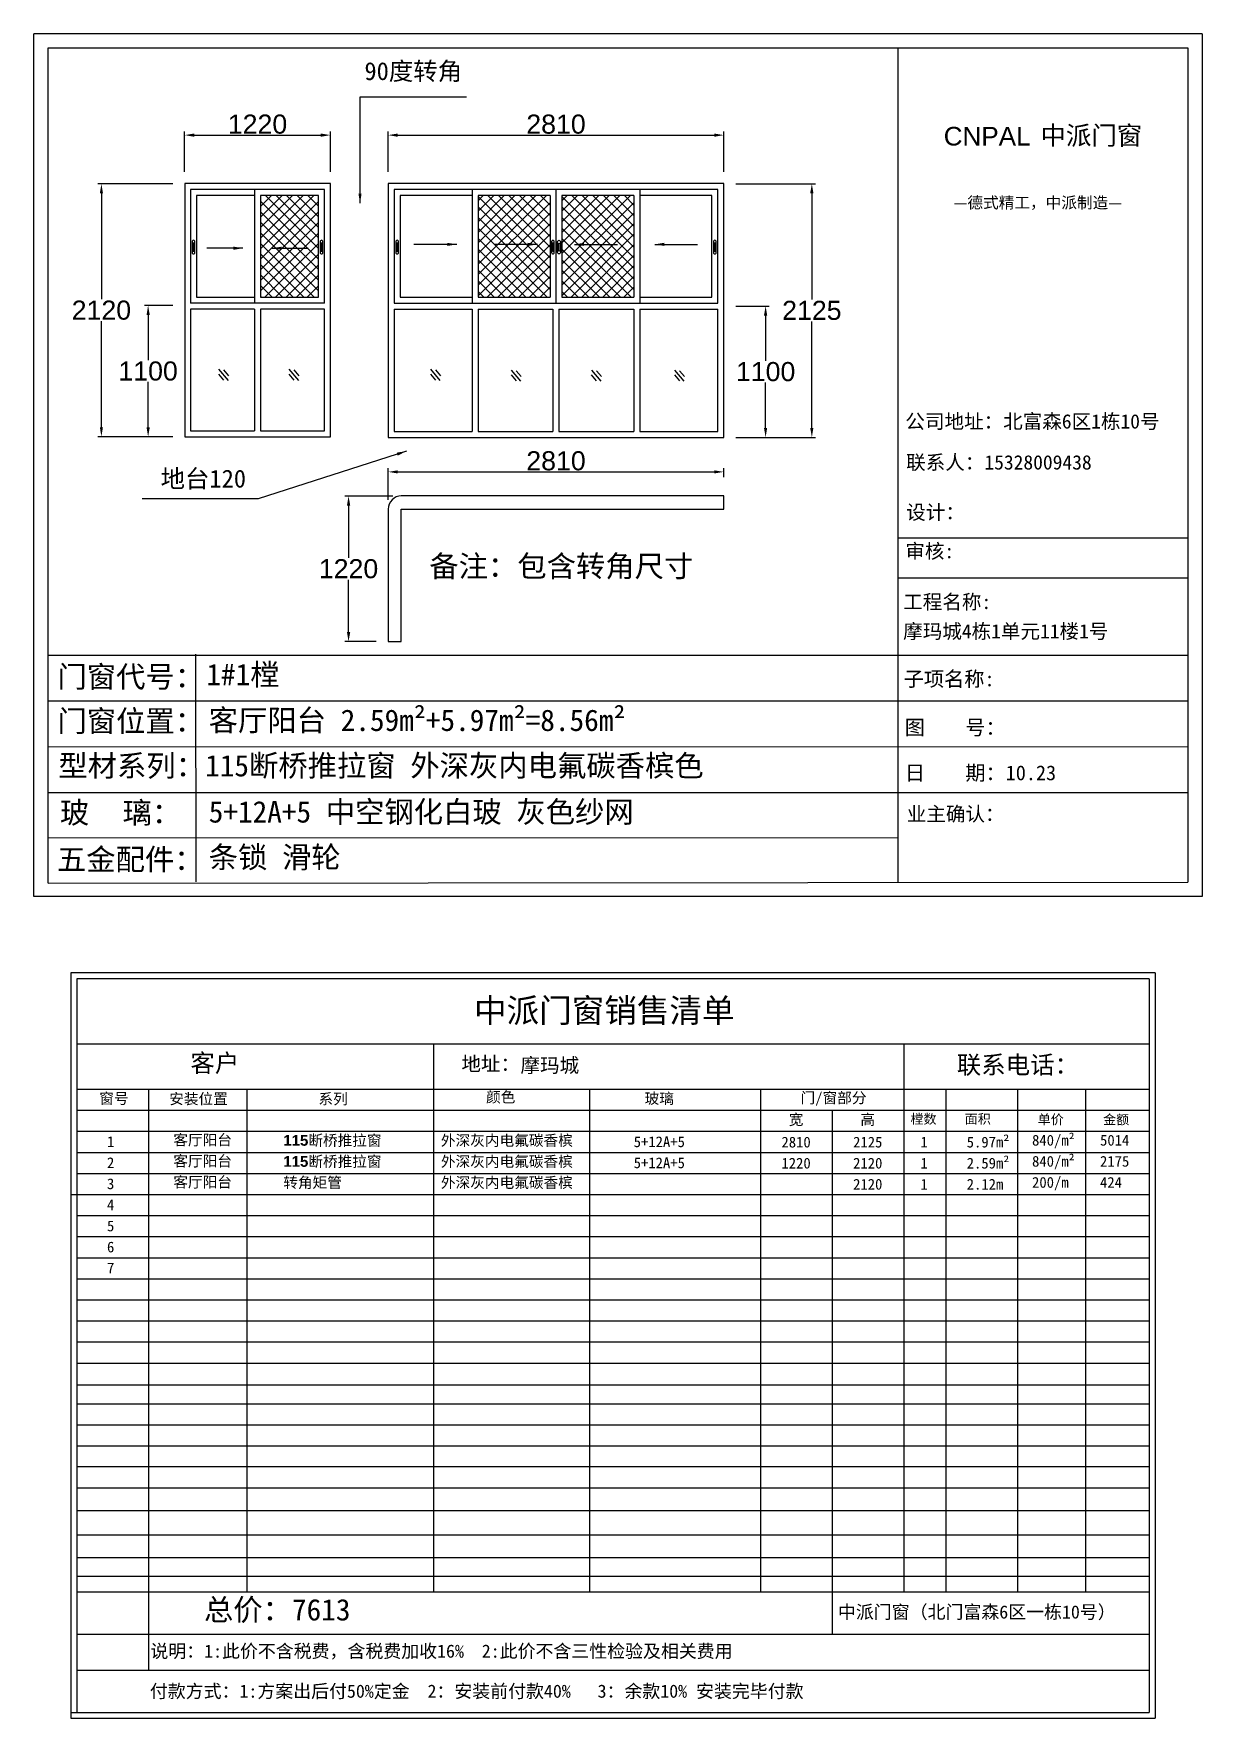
# Model space of a CAD drawing. Header units: inches. Extents: x -138455 to 599497, y -747149 to 13167.
# Drawn here: x 186478 to 196262, y -316519 to -302408 of the extents above; entities that cross this region are included whole.
import ezdxf

# ---------------------------------------------------------------- set-up
doc = ezdxf.new("R2010")
doc.units = ezdxf.units.IN
doc.header["$MEASUREMENT"] = 0
doc.header["$PDMODE"] = 35
doc.header["$PDSIZE"] = -3
doc.layers.add('0 @ 1', color=7, linetype='Continuous')
doc.styles.add('Annotative', font='arialbd.ttf')
doc.styles.add('MtXpl_', font='')
doc.styles.get("Standard").update_dxf_attribs({"font": 'arial.ttf'})
doc.styles.get('MtXpl_').set_extended_font_data('SimSun')
doc.dimstyles.get("Standard").update_dxf_attribs({"dimtxt": 80, "dimasz": 70, "dimexe": 40, "dimexo": 80, "dimgap": 0, "dimtad": 1, "dimtih": 1, "dimtoh": 1, "dimdec": 0, "dimzin": 0, "dimdsep": 46, "dimtxsty": 'Standard', "dimcen": 0.09, "dimadec": 0, "dimazin": 0, "dimtfac": 1, "dimtdec": 0, "dimtofl": 0, "dimtmove": 0, "dimatfit": 3, "dimfxl": 0, "dimtolj": 1, "dimtzin": 0, "dimarcsym": 0})
pattern_1 = [(45, (0, 355.72), (-44.194174, 44.194174), []), (135, (0, 355.72), (-44.194174, -44.194174), [])]

# ---------------------------------------------------------------- blocks, each defined once
blk = doc.blocks.new('*D2039')
at = {"color": 0, "lineweight": -2, "transparency": 16777216}
for p, q in [((187642, -303664), (187015, -303664)), ((187045, -303744), (187045, -304632)), ((187045, -305704), (187045, -304815)), ((187642, -305784), (187015, -305784))]:
    blk.add_line(p, q, dxfattribs=at)
at = {"color": 0, "transparency": 16777216}
for points in [[(187032, -303744), (187058, -303744), (187045, -303664)], [(187032, -305704), (187058, -305704), (187045, -305784)]]:
    blk.add_solid(points, dxfattribs=at)
at = {"layer": 'Defpoints', "color": 0, "transparency": 16777216}
for p in [(187742, -303664), (187045, -305784), (187742, -305784)]:
    blk.add_point(p, dxfattribs=at)
at = {"color": 0, "transparency": 16777216, "insert": (187045, -304724), "char_height": 160, "attachment_point": 5}
blk.add_mtext('\\A1;2120', dxfattribs=at)
blk = doc.blocks.new('*D2040')
at = {"color": 0, "lineweight": -2, "transparency": 16777216}
for p, q in [((187742, -303564), (187742, -303227)), ((188962, -303564), (188962, -303227)), ((187822, -303257), (188882, -303257))]:
    blk.add_line(p, q, dxfattribs=at)
at = {"color": 0, "transparency": 16777216}
for points in [[(187822, -303244), (187822, -303271), (187742, -303257)], [(188882, -303244), (188882, -303271), (188962, -303257)]]:
    blk.add_solid(points, dxfattribs=at)
at = {"layer": 'Defpoints', "color": 0, "transparency": 16777216}
for p in [(188962, -303257), (187742, -303664), (188962, -303664)]:
    blk.add_point(p, dxfattribs=at)
at = {"color": 0, "transparency": 16777216, "insert": (188352, -303166), "char_height": 160, "attachment_point": 5}
blk.add_mtext('\\A1;1220', dxfattribs=at)
blk = doc.blocks.new('*D2041')
at = {"color": 0, "lineweight": -2, "transparency": 16777216}
for p, q in [((189446, -303564), (189446, -303227)), ((192256, -303564), (192256, -303227)), ((189526, -303257), (192176, -303257))]:
    blk.add_line(p, q, dxfattribs=at)
at = {"color": 0, "transparency": 16777216}
for points in [[(189526, -303244), (189526, -303271), (189446, -303257)], [(192176, -303244), (192176, -303271), (192256, -303257)]]:
    blk.add_solid(points, dxfattribs=at)
at = {"layer": 'Defpoints', "color": 0, "transparency": 16777216}
for p in [(192256, -303257), (189446, -303664), (192256, -303664)]:
    blk.add_point(p, dxfattribs=at)
at = {"color": 0, "transparency": 16777216, "insert": (190851, -303166), "char_height": 160, "attachment_point": 5}
blk.add_mtext('\\A1;2810', dxfattribs=at)
blk = doc.blocks.new('*D2042')
at = {"color": 0, "lineweight": -2, "transparency": 16777216}
for p, q in [((192356, -303664), (193023, -303664)), ((192993, -303744), (192993, -304634)), ((192993, -305709), (192993, -304818)), ((192356, -305789), (193023, -305789))]:
    blk.add_line(p, q, dxfattribs=at)
at = {"color": 0, "transparency": 16777216}
for points in [[(192979, -303744), (193006, -303744), (192993, -303664)], [(192979, -305709), (193006, -305709), (192993, -305789)]]:
    blk.add_solid(points, dxfattribs=at)
at = {"layer": 'Defpoints', "color": 0, "transparency": 16777216}
for p in [(192256, -303664), (192256, -305789), (192993, -305789)]:
    blk.add_point(p, dxfattribs=at)
at = {"color": 0, "transparency": 16777216, "insert": (192993, -304726), "char_height": 160, "attachment_point": 5}
blk.add_mtext('\\A1;2125', dxfattribs=at)
blk = doc.blocks.new('123as')
at = {"color": 0}
for p, q in [((90189, 51387), (90252, 51462)), ((90194, 51330), (90312, 51470)), ((90251, 51335), (90314, 51410))]:
    blk.add_line(p, q, dxfattribs=at)
blk = doc.blocks.new('*D2043')
at = {"color": 0, "lineweight": -2, "transparency": 16777216}
for p, q in [((192356, -304689), (192636, -304689)), ((192606, -304769), (192606, -305147)), ((192606, -305709), (192606, -305330)), ((192356, -305789), (192636, -305789))]:
    blk.add_line(p, q, dxfattribs=at)
at = {"color": 0, "transparency": 16777216}
for points in [[(192592, -304769), (192619, -304769), (192606, -304689)], [(192592, -305709), (192619, -305709), (192606, -305789)]]:
    blk.add_solid(points, dxfattribs=at)
at = {"layer": 'Defpoints', "color": 0, "transparency": 16777216}
for p in [(192256, -304689), (192256, -305789), (192606, -305789)]:
    blk.add_point(p, dxfattribs=at)
at = {"color": 0, "transparency": 16777216, "insert": (192606, -305239), "char_height": 160, "attachment_point": 5}
blk.add_mtext('\\A1;1100', dxfattribs=at)
blk = doc.blocks.new('123z')
at = {"color": 0}
for points in [[(94078, 52755), (94078, 52755, 0.414214), (94088, 52765), (94088, 52845, 0.414214), (94078, 52855), (94078, 52855, 0.414214), (94068, 52845), (94068, 52765, 0.414214)], [(94078, 52775), (94078, 52775, 0.414214), (94083, 52780), (94083, 52830, 0.414214), (94078, 52835), (94078, 52835, 0.414214), (94073, 52830), (94073, 52780, 0.414214)]]:
    blk.add_lwpolyline(points, format="xyb", close=True, dxfattribs=at)
blk = doc.blocks.new('*D2044')
at = {"color": 0, "lineweight": -2, "transparency": 16777216}
for p, q in [((187642, -304684), (187406, -304684)), ((187436, -304764), (187436, -305142)), ((187436, -305704), (187436, -305325)), ((187642, -305784), (187406, -305784))]:
    blk.add_line(p, q, dxfattribs=at)
at = {"color": 0, "transparency": 16777216}
for points in [[(187423, -304764), (187450, -304764), (187436, -304684)], [(187423, -305704), (187450, -305704), (187436, -305784)]]:
    blk.add_solid(points, dxfattribs=at)
at = {"layer": 'Defpoints', "color": 0, "transparency": 16777216}
for p in [(187742, -304684), (187436, -305784), (187742, -305784)]:
    blk.add_point(p, dxfattribs=at)
at = {"color": 0, "transparency": 16777216, "insert": (187436, -305234), "char_height": 160, "attachment_point": 5}
blk.add_mtext('\\A1;1100', dxfattribs=at)
blk = doc.blocks.new('*D2045')
at = {"color": 0, "lineweight": -2, "transparency": 16777216}
for p, q in [((189446, -306313), (189446, -306048)), ((192256, -306122), (192256, -306048)), ((189526, -306078), (192176, -306078))]:
    blk.add_line(p, q, dxfattribs=at)
at = {"color": 0, "transparency": 16777216}
for points in [[(189526, -306065), (189526, -306091), (189446, -306078)], [(192176, -306065), (192176, -306091), (192256, -306078)]]:
    blk.add_solid(points, dxfattribs=at)
at = {"layer": 'Defpoints', "color": 0, "transparency": 16777216}
for p in [(192256, -306078), (192256, -306222), (189446, -306413)]:
    blk.add_point(p, dxfattribs=at)
at = {"color": 0, "transparency": 16777216, "insert": (190851, -305986), "char_height": 160, "attachment_point": 5}
blk.add_mtext('\\A1;2810', dxfattribs=at)
blk = doc.blocks.new('*D2046')
at = {"color": 0, "lineweight": -2, "transparency": 16777216}
for p, q in [((189486, -306280), (189084, -306280)), ((189114, -306360), (189114, -306798)), ((189114, -307420), (189114, -306982)), ((189346, -307500), (189084, -307500))]:
    blk.add_line(p, q, dxfattribs=at)
at = {"color": 0, "transparency": 16777216}
for points in [[(189101, -306360), (189128, -306360), (189114, -306280)], [(189101, -307420), (189128, -307420), (189114, -307500)]]:
    blk.add_solid(points, dxfattribs=at)
at = {"layer": 'Defpoints', "color": 0, "transparency": 16777216}
for p in [(189586, -306280), (189114, -307500), (189446, -307500)]:
    blk.add_point(p, dxfattribs=at)
at = {"color": 0, "transparency": 16777216, "insert": (189114, -306890), "char_height": 160, "attachment_point": 5}
blk.add_mtext('\\A1;1220', dxfattribs=at)

msp = doc.modelspace()

# ---------------------------------------------------------------- hatches: boundary and pattern name
h = msp.add_hatch()
h.set_pattern_fill('ANSI37', color=256, scale=500)
h.set_pattern_definition(pattern_1)
h.paths.add_polyline_path([(188377.1, -304613.7), (188862.1, -304613.7), (188862.1, -303763.7), (188377.1, -303763.7)])
h = msp.add_hatch()
h.set_pattern_fill('ANSI37', color=256, scale=500)
h.set_pattern_definition([(45, (-702.5, 355.72), (-44.194174, 44.194174), []), (135, (-702.5, 355.72), (-44.194174, -44.194174), [])])
h.paths.add_polyline_path([(190800.7, -303763.7), (190198.2, -303763.7), (190198.2, -304613.7), (190800.7, -304613.7)])
h = msp.add_hatch()
h.set_pattern_fill('ANSI37', color=256, scale=500)
h.set_pattern_definition(pattern_1)
h.paths.add_polyline_path([(191503.2, -303763.7), (190900.7, -303763.7), (190900.7, -304613.7), (191503.2, -304613.7)])

# ---------------------------------------------------------------- linework, layer by layer
for p, q in [((196261.6, -302407.5), (186478.2, -302407.5)), ((186478.2, -309634.9), (186478.2, -302407.5)), ((186598.3, -302527.1), (196142, -302527.1)), ((186598.3, -309521.7), (186598.3, -302527.1)), ((193713.6, -302527.1), (193713.6, -309515.4)), ((196142, -302527.1), (196142, -309515)), ((196261.6, -302407.5), (196261.6, -309634.9)), ((188962.1, -303663.7), (187742.1, -303663.7)), ((187742.1, -303663.7), (187742.1, -305783.7)), ((188962.1, -305783.7), (188962.1, -303663.7)), ((192255.7, -303663.7), (189445.7, -303663.7)), ((189445.7, -303663.7), (189445.7, -305788.7)), ((192255.7, -305788.7), (192255.7, -303663.7)), ((188327.1, -303713.7), (188327.1, -304663.7)), ((188377.1, -303763.7), (188377.1, -304613.7)), ((192205.7, -303713.7), (189495.7, -303713.7)), ((189495.7, -303713.7), (189495.7, -304663.7)), ((189545.7, -303763.7), (189545.7, -304613.7)), ((190148.2, -303763.7), (189545.7, -303763.7)), ((190148.2, -303713.7), (190148.2, -304663.7)), ((190800.7, -303763.7), (190198.2, -303763.7)), ((190198.2, -303763.7), (190198.2, -304613.7)), ((190800.7, -303763.7), (190800.7, -304613.7)), ((190850.7, -303713.7), (190850.7, -304663.7)), ((190900.7, -303763.7), (190900.7, -304613.7)), ((191503.2, -303763.7), (190900.7, -303763.7)), ((191503.2, -303763.7), (191503.2, -304613.7)), ((191553.2, -303713.7), (191553.2, -304663.7)), ((192155.7, -303763.7), (191553.2, -303763.7)), ((192155.7, -304613.7), (192155.7, -303763.7)), ((192205.7, -304663.7), (192205.7, -303713.7)), ((189545.7, -304613.7), (190148.2, -304613.7)), ((190198.2, -304613.7), (190800.7, -304613.7)), ((190900.7, -304613.7), (191503.2, -304613.7)), ((191553.2, -304613.7), (192155.7, -304613.7)), ((188912.1, -304663.7), (187792.1, -304663.7)), ((188327.1, -304713.7), (187792.1, -304713.7)), ((188327.1, -304713.7), (188327.1, -305733.7)), ((188912.1, -304713.7), (188377.1, -304713.7)), ((188377.1, -304713.7), (188377.1, -305733.7)), ((189495.7, -304663.7), (192205.7, -304663.7)), ((189495.7, -304713.7), (190148.2, -304713.7)), ((189495.7, -304713.7), (189495.7, -305738.7)), ((190148.2, -304713.7), (190148.2, -305738.7)), ((190198.2, -304713.7), (190198.2, -305738.7)), ((190198.2, -304713.7), (190825.7, -304713.7)), ((190825.7, -304713.7), (190825.7, -305738.7)), ((190875.7, -304713.7), (190875.7, -305738.7)), ((190875.7, -304713.7), (191503.2, -304713.7)), ((191503.2, -304713.7), (191503.2, -305738.7)), ((191553.2, -304713.7), (191553.2, -305738.7)), ((191553.2, -304713.7), (192205.7, -304713.7)), ((192205.7, -305738.7), (192205.7, -304713.7)), ((187742.1, -305783.7), (188962.1, -305783.7)), ((189495.7, -305738.7), (190148.2, -305738.7)), ((190198.2, -305738.7), (190825.7, -305738.7)), ((190875.7, -305738.7), (191503.2, -305738.7)), ((191553.2, -305738.7), (192205.7, -305738.7)), ((189445.7, -305788.7), (192255.7, -305788.7)), ((193713.6, -306629.8), (196142, -306629.8)), ((193713.6, -306966.1), (196142, -306966.1)), ((186597, -307614), (196142, -307614)), ((187834.1, -307604.6), (187834.6, -309513.1)), ((186597.3, -307997.1), (196142, -307994.5)), ((186597.5, -308380.4), (196142, -308377.8)), ((186597.8, -308763.9), (196142, -308763.9)), ((186598, -309144.3), (193713.6, -309140.9)), ((186598.3, -309521.7), (196142, -309515)), ((196261.6, -309634.9), (186478.2, -309634.9)), ((195867.9, -310275), (186788.7, -310275)), ((186788.7, -310275), (186788.7, -316518.5)), ((195867.9, -310275), (195867.9, -316518.5)), ((195817.9, -310325), (186838.7, -310325)), ((186838.7, -310325), (186838.7, -316468.5)), ((195817.9, -310325), (195817.9, -316468.5)), ((195817.9, -310871.4), (186838.7, -310871.4)), ((189824.5, -310871.4), (189824.5, -314236.4)), ((193762.9, -310871.4), (193762.9, -315460)), ((186838.7, -311248.4), (195817.9, -311248.4)), ((187438.7, -311248.4), (187438.7, -313542.5)), ((188263.2, -311248.4), (188263.2, -315460)), ((191132, -311248.4), (191132, -315460)), ((192562.9, -311248.4), (192562.9, -315460)), ((194114, -311248.4), (194114, -315460)), ((194714, -311248.4), (194714, -312836.6)), ((195283.3, -311248.4), (195283.3, -315460)), ((186838.7, -311424.9), (195817.9, -311424.9)), ((193162.9, -311424.9), (193162.9, -315460)), ((186838.7, -311601.3), (195817.9, -311601.3)), ((186838.7, -311777.8), (195817.9, -311777.8)), ((186838.7, -311954.3), (195817.9, -311954.3)), ((186788.7, -312130.8), (195817.9, -312130.8)), ((186838.7, -312307.2), (195817.9, -312307.2)), ((186838.7, -312483.7), (195817.9, -312483.7)), ((186838.7, -312660.2), (195817.9, -312660.2)), ((186838.7, -312836.6), (195817.9, -312836.6)), ((194714, -312836.6), (194714, -315460)), ((186838.7, -313013.1), (195817.9, -313013.1)), ((186838.7, -313189.6), (195817.9, -313189.6)), ((186838.7, -313366.1), (195817.9, -313366.1)), ((186838.7, -313542.5), (195817.9, -313542.5)), ((187438.7, -313542.5), (187438.7, -316116.5)), ((186838.7, -313724.3), (195817.9, -313724.3)), ((186838.7, -313883.4), (195817.9, -313883.4)), ((186838.7, -314059.9), (195817.9, -314059.9)), ((186838.7, -314236.4), (195817.9, -314236.4)), ((186838.7, -314236.4), (195817.9, -314236.4)), ((189824.5, -314236.4), (189824.5, -315460)), ((186838.7, -314409.8), (195817.9, -314409.8)), ((186838.7, -314588.1), (195817.9, -314588.1)), ((186838.7, -314778.7), (195817.9, -314778.7)), ((186838.7, -314980.5), (195817.9, -314980.5)), ((186838.7, -315171.2), (195817.9, -315171.2)), ((186838.7, -315327), (195817.9, -315327)), ((186838.7, -315460), (195817.9, -315460)), ((193162.9, -315460), (193162.9, -315812.9)), ((186838.7, -315812.9), (195817.9, -315812.9)), ((186838.7, -316116.5), (195817.9, -316116.5)), ((186788.7, -316468.5), (195817.9, -316468.5)), ((186788.7, -316518.5), (195867.9, -316518.5))]:
    msp.add_line(p, q)
for points in [[(188912.1, -304663.7), (188912.1, -303713.7), (187792.1, -303713.7), (187792.1, -304663.7)], [(188327.1, -303763.7), (187842.1, -303763.7), (187842.1, -304613.7), (188327.1, -304613.7)], [(188377.1, -304613.7), (188862.1, -304613.7), (188862.1, -303763.7), (188377.1, -303763.7)], [(187792.1, -304713.7), (187792.1, -305733.7), (188327.1, -305733.7)], [(188377.1, -305733.7), (188912.1, -305733.7), (188912.1, -304713.7)]]:
    msp.add_lwpolyline(points)
msp.add_lwpolyline([(189555.7, -306279.9, 0.4142136), (189445.7, -306389.9), (189445.7, -307499.9), (189555.7, -307499.9), (189555.7, -306389.9), (192255.7, -306389.9), (192255.7, -306279.9), (189555.7, -306279.9)], format="xyb")

# ---------------------------------------------------------------- block references
for name, p, xscale, yscale, zscale in [('123z', (80711.9, -364311.5), 1.138461538461538, 1.138461538461538, 1.138461538461538), ('123z', (81784.1, -364311.5), 1.138461538461538, 1.138461538461538, 1.138461538461538), ('123z', (82417.1, -364311.5), 1.138461538461538, 1.138461538461538, 1.138461538461538), ('123z', (83721.2, -364311.5), 1.138461538461538, 1.138461538461538, 1.138461538461538), ('123z', (297980.3, -364311.5), -1.138461538461538, 1.138461538461538, 1.138461538461538), ('123z', (85076.6, -364311.5), 1.138461538461538, 1.138461538461538, 1.138461538461538), ('123as', (248398.4, -339624), -0.6684526412304121, 0.6684526412304121, 0.6684526412304121), ('123as', (248987, -339624), -0.6684526412304121, 0.6684526412304121, 0.6684526412304121), ('123as', (250172.7, -339624), -0.6684526412304121, 0.6684526412304121, 0.6684526412304121), ('123as', (250847.7, -339630.1), -0.6684526412304121, 0.6684526412304121, 0.6684526412304121), ('123as', (251519.8, -339630.1), -0.6684526412304121, 0.6684526412304121, 0.6684526412304121), ('123as', (252215, -339630.1), -0.6684526412304121, 0.6684526412304121, 0.6684526412304121)]:
    msp.add_blockref(name, p, dxfattribs=dict(xscale=xscale, yscale=yscale, zscale=zscale))

# ---------------------------------------------------------------- texts
msp.add_text('CNPAL', height=156.04).set_placement((194096.8, -303344.2))
at = {"style": 'MtXpl_'}
for s, height, p in [('中派门窗', 156.04, (194907.1, -303337.8)), ('—德式精工，中派制造—', 96.027, (194178.5, -303870.2)), ('公司地址：北富森6区1栋10号', 120.034, (193776.1, -305715.1)), ('联系人：15328009438', 120.034, (193782.6, -306058.2)), ('设计：', 120.03, (193782.8, -306476.2)), ('审核:', 120.03, (193775.1, -306801.6)), ('工程名称:', 120.03, (193757.6, -307226.7)), ('摩玛城4栋1单元11楼1号', 120.034, (193757.6, -307473.2)), ('子项名称:', 124.04, (193761.4, -307874.1)), ('图    号：', 124.04, (193770.3, -308280.9)), ('日    期：10.23', 124.037, (193770.8, -308660.9)), ('业主确认：', 120.03, (193787.4, -309003))]:
    msp.add_text(s, height=height, dxfattribs=at).set_placement(p)
at = {"layer": '0 @ 1', "style": 'Annotative'}
for s, height, p in [('门窗代号：', 180.05, (186677, -307883.7)), ('门窗位置：', 180.05, (186677, -308254.6)), ('型材系列：', 180.05, (186684.6, -308629.3)), ('玻    璃：', 180.05, (186697.2, -309022.2)), ('五金配件：', 180.05, (186672.6, -309413.7)), ('摩玛城', 120, (190553.7, -311108.6))]:
    msp.add_text(s, height=height, dxfattribs=at).set_placement(p)
for s, width, insert, char_height, attachment_point in [('{\\fSimSun|b1|i0|c134|p2;90度转角}', 3781.18, (189247.1, -302646.1), 150, 1), ('{\\fSimSun|b1|i0|c134|p2;地台120 }', 3781.18, (188255.8, -306059.6), 150, 3), ('{\\fSimSun|b1|i0|c134|p2;备注：包含转角尺寸}', 7839.588, (189790.2, -306777.5), 180.051, 1), ('{\\fSimSun|b1|i0|c134|p2;1#1樘}', 4396.385, (187923.8, -307685.2), 180.051, 1), ('{\\fSimSun|b1|i0|c134|p2;客厅阳台 2.59m²+5.97m²=8.56m²}', 7839.588, (187943.2, -308068.4), 180.051, 1), ('{\\fSimSun|b1|i0|c134|p2;115断桥推拉窗 外深灰内电氟碳香槟色}', 9006.576, (187913.2, -308448.6), 180.051, 1), ('{\\fSimSun|b1|i0|c134|p2;5+12A+5 中空钢化白玻 灰色纱网}', 7839.588, (187943.3, -308835.5), 180.051, 1), ('{\\fSimSun|b1|i0|c134|p2;条锁 滑轮}', 7839.588, (187943.5, -309215.3), 180.051, 1), ('{\\fSimSun|b1|i0|c134|p2;中派门窗销售清单}', 2802.276, (190164, -310489.3), 200, 1), ('{\\fSimSun|b1|i0|c134|p2;客户}', 485.592, (187790.1, -310954.5), 150, 1), ('{\\fSimSun|b1|i0|c134|p2;地址：}', 3483.473, (190058.8, -310976.1), 120, 1), ('{\\fSimSun|b1|i0|c134|p2;联系电话：}', 1409.924, (194206.4, -310969.4), 150, 1), ('{\\fSimSun|b1|i0|c134|p2;窗号}', 485.592, (187027.4, -311281), 90, 1), ('{\\fSimSun|b1|i0|c134|p2;安装位置}', 706.927, (187612.3, -311284.3), 90, 1), ('{\\fSimSun|b1|i0|c134|p2;系列}', 485.592, (188861.9, -311285.1), 90, 1), ('{\\fSimSun|b1|i0|c134|p2;颜色}', 485.592, (190265.4, -311269.5), 90, 1), ('{\\fSimSun|b1|i0|c134|p2;玻璃}', 485.592, (191593, -311281.2), 90, 1), ('{\\fSimSun|b1|i0|c134|p2;门/窗部分}', 603.897, (192898.3, -311275.8), 90, 1), ('{\\fSimSun|b1|i0|c134|p2;宽 }', 603.897, (192799.5, -311457.9), 90, 1), ('{\\fSimSun|b1|i0|c134|p2;高 }', 603.897, (193399.5, -311457.9), 90, 1), ('{\\fSimSun|b1|i0|c134|p2;樘数}', 603.897, (193818.3, -311458.1), 80, 1), ('{\\fSimSun|b1|i0|c134|p2;面积}', 603.897, (194272.7, -311458.1), 80, 1), ('{\\fSimSun|b1|i0|c134|p2;单价}', 603.897, (194883.7, -311461.8), 80, 1), ('{\\fSimSun|b1|i0|c134|p2;金额}', 603.897, (195430.7, -311463.3), 80, 1), ('{\\fSimSun|b1|i0|c134|p2;1}', 485.592, (187091.8, -311643.3), 90, 1), ('{\\fSimSun|b1|i0|c134|p2;客厅阳台}', 1533.976, (187647, -311629.1), 90, 1), ('115{\\fSimSun|b1|i0|c134|p2;断桥推拉窗}', 997.546, (188567.6, -311632.6), 90, 1), ('{\\fSimSun|b1|i0|c134|p2;外深灰内电氟碳香槟}', 1304.364, (189887.1, -311632.9), 90, 1), ('{\\fSimSun|b1|i0|c134|p2;5+12A+5}', 997.546, (191501.4, -311644), 90, 1), ('{\\fSimSun|b1|i0|c134|p2;2810}', 997.546, (192738.4, -311647), 90, 1), ('{\\fSimSun|b1|i0|c134|p2;2125}', 997.546, (193338.4, -311647), 90, 1), ('{\\fSimSun|b1|i0|c134|p2;1}', 997.546, (193902.2, -311647), 90, 1), ('{\\fSimSun|b1|i0|c134|p2;5.97m²}', 997.546, (194289.4, -311647), 90, 1), ('{\\fSimSun|b1|i0|c134|p2;840/m²}', 997.546, (194836.4, -311631.3), 90, 1), ('{\\fSimSun|b1|i0|c134|p2;5014}', 997.546, (195405.7, -311631.3), 90, 1), ('{\\fSimSun|b1|i0|c134|p2;2}', 485.592, (187091.8, -311819.7), 90, 1), ('{\\fSimSun|b1|i0|c134|p2;客厅阳台}', 1533.976, (187647, -311805.6), 90, 1), ('115{\\fSimSun|b1|i0|c134|p2;断桥推拉窗}', 997.546, (188567.6, -311809.1), 90, 1), ('{\\fSimSun|b1|i0|c134|p2;外深灰内电氟碳香槟}', 1304.364, (189887.1, -311809.3), 90, 1), ('{\\fSimSun|b1|i0|c134|p2;5+12A+5}', 997.546, (191501.4, -311820.5), 90, 1), ('{\\fSimSun|b1|i0|c134|p2;1220}', 997.546, (192738.4, -311823.5), 90, 1), ('{\\fSimSun|b1|i0|c134|p2;2120}', 997.546, (193338.4, -311823.5), 90, 1), ('{\\fSimSun|b1|i0|c134|p2;1}', 997.546, (193902.2, -311823.5), 90, 1), ('{\\fSimSun|b1|i0|c134|p2;2.59m²}', 997.546, (194289.4, -311823.5), 90, 1), ('{\\fSimSun|b1|i0|c134|p2;840/m²}', 997.546, (194836.4, -311807.8), 90, 1), ('{\\fSimSun|b1|i0|c134|p2;2175}', 997.546, (195405.7, -311807.8), 90, 1), ('{\\fSimSun|b1|i0|c134|p2;客厅阳台}', 1533.976, (187647, -311982), 90, 1), ('{\\fSimSun|b1|i0|c134|p2;转角矩管}', 997.546, (188567.6, -311985.6), 90, 1), ('{\\fSimSun|b1|i0|c134|p2;外深灰内电氟碳香槟}', 1304.364, (189887.1, -311985.8), 90, 1), ('{\\fSimSun|b1|i0|c134|p2;200/m}', 997.546, (194836.4, -311984.2), 90, 1), ('{\\fSimSun|b1|i0|c134|p2;424}', 997.546, (195405.7, -311984.2), 90, 1), ('{\\fSimSun|b1|i0|c134|p2;3}', 485.592, (187091.8, -311996.2), 90, 1), ('{\\fSimSun|b1|i0|c134|p2;2120}', 997.546, (193338.4, -312000), 90, 1), ('{\\fSimSun|b1|i0|c134|p2;1}', 997.546, (193902.2, -312000), 90, 1), ('{\\fSimSun|b1|i0|c134|p2;2.12m}', 997.546, (194289.4, -312000), 90, 1), ('{\\fSimSun|b1|i0|c134|p2;4}', 485.592, (187091.8, -312172.7), 90, 1), ('{\\fSimSun|b1|i0|c134|p2;5}', 485.592, (187091.8, -312349.2), 90, 1), ('{\\fSimSun|b1|i0|c134|p2;6}', 485.592, (187091.8, -312525.6), 90, 1), ('{\\fSimSun|b1|i0|c134|p2;7}', 485.592, (187091.8, -312702.1), 90, 1), ('{\\fSimSun|b1|i0|c134|p2;总价：7613}', 2957.882, (187904, -315518.9), 180, 1), ('{\\fSimSun|b1|i0|c134|p2;中派门窗（北门富森6区一栋10号）}', 2734.804, (193211.6, -315572.8), 110, 1), ('{\\fSimSun|b1|i0|c134|p2;说明：1:此价不含税费，含税费加收16%  2:此价不含三性检验及相关费用}', 6113.097, (187455, -315900.6), 110, 1), ('{\\fSimSun|b1|i0|c134|p2;付款方式：1:方案出后付50%定金  2：安装前付款40%   3：余款10% 安装完毕付款}', 6510.182, (187450.7, -316236.1), 110, 1)]:
    msp.add_mtext_dynamic_manual_height_columns(s, width=width, gutter_width=903.5, heights=[0], dxfattribs=dict(at, insert=insert, char_height=char_height, attachment_point=attachment_point))

# ---------------------------------------------------------------- dimensions: what is measured, and where the dimension line sits
for base, p1, p2, picture, middle in [((188962.1, -303257.4), (187742.1, -303663.7), (188962.1, -303663.7), '*D2040', (188352.1, -303165.7)), ((192255.7, -303257.4), (189445.7, -303663.7), (192255.7, -303663.7), '*D2041', (190850.7, -303165.7)), ((192255.7, -306078), (189445.7, -306413.3), (192255.7, -306221.6), '*D2045', (190850.7, -305986.3))]:
    dim = msp.add_linear_dim(base=base, p1=p1, p2=p2, dimstyle='Standard', override={"dimtxt": 160, "dimasz": 80, "dimexe": 30, "dimexo": 100, "dimgap": 10, "dimfxl": 100})
    dim.commit()
    dim.dimension.update_dxf_attribs({"geometry": picture, "text_midpoint": middle})
for base, p1, p2, picture, middle in [((187045.2, -305783.7), (187742.1, -303663.7), (187742.1, -305783.7), '*D2039', (187045.2, -304723.7)), ((187436.5, -305783.7), (187742.1, -304683.7), (187742.1, -305783.7), '*D2044', (187436.5, -305233.7)), ((192605.7, -305788.7), (192255.7, -304688.7), (192255.7, -305788.7), '*D2043', (192605.7, -305238.7)), ((189114.2, -307499.9), (189586.4, -306279.9), (189445.7, -307499.9), '*D2046', (189114.2, -306889.9))]:
    dim = msp.add_linear_dim(base=base, p1=p1, p2=p2, angle=90, dimstyle='Standard', override={"dimtxt": 160, "dimasz": 80, "dimexe": 30, "dimexo": 100, "dimgap": 10, "dimfxl": 100})
    dim.commit()
    dim.dimension.update_dxf_attribs({"geometry": picture, "text_midpoint": middle})
dim = msp.add_linear_dim(base=(192992.8, -305788.7), p1=(192255.7, -303663.7), p2=(192255.7, -305788.7), angle=90, dimstyle='Standard', override={"dimtxt": 160, "dimasz": 80, "dimexe": 30, "dimexo": 100, "dimgap": 10, "dimfxl": 100})
dim.commit()
dim.dimension.update_dxf_attribs({"geometry": '*D2042', "text_midpoint": (192992.8, -304726.2), "dimtype": 160})

# ---------------------------------------------------------------- leaders
for points in [[(189210.1, -303827.1), (189210.1, -302936.4), (190100.9, -302936.4)], [(188230.3, -304204.5), (187928.5, -304204.5)], [(188474, -304204.5), (188775.8, -304204.5)], [(190020.2, -304172.2), (189661.1, -304172.2)], [(190695, -304172.2), (190335.9, -304172.2)], [(191006.4, -304172.2), (191365.6, -304172.2)], [(191677.6, -304172.2), (192036.7, -304172.2)], [(189598.1, -305904.6), (188356.3, -306303.3), (187386.9, -306303.3)]]:
    msp.add_leader(points, dimstyle='Standard', override={"dimtxt": 160, "dimasz": 80, "dimexe": 30, "dimexo": 100, "dimgap": 10, "dimtad": 0, "dimfxl": 100})

doc.saveas('drawing.dxf')
